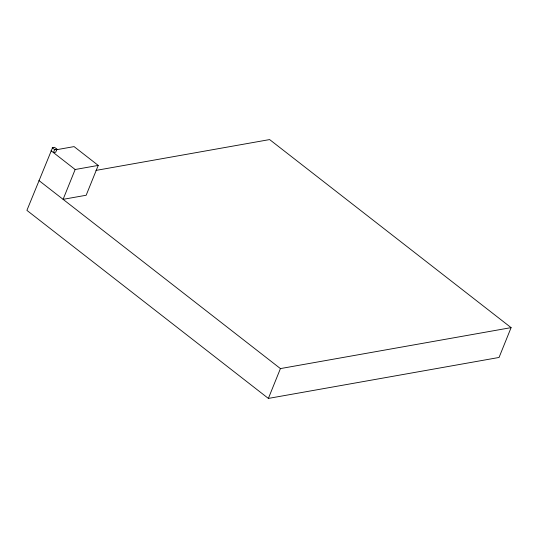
<?xml version="1.0" encoding="UTF-8"?>
<svg xmlns="http://www.w3.org/2000/svg" width="538" height="538" viewBox="0 0 538 538"><rect width="100%" height="100%" fill="white"/><g stroke="black" fill="none" stroke-linecap="round" stroke-linejoin="round"><path stroke-width="0.81" d="M52.576 147.607L26.9 210.371L268.375 398.423L499.049 357.461L511.1 327.629L269.625 139.577L95.999 170.405M52.368 147.385L52.805 147.567M52.563 147.378L52.684 147.869M54.627 149.598L53.423 152.584L55.73 152.173L56.934 149.194L54.52 147.311L52.213 147.721L54.627 149.598L56.934 149.194M98.225 165.415L75.152 169.51L63.101 199.342L86.167 195.247L98.225 165.415L74.076 146.605L55.952 149.826M268.375 398.423L280.426 368.591L511.1 327.629M51.009 150.701L75.152 169.51M38.951 180.539L280.426 368.591"/></g></svg>
